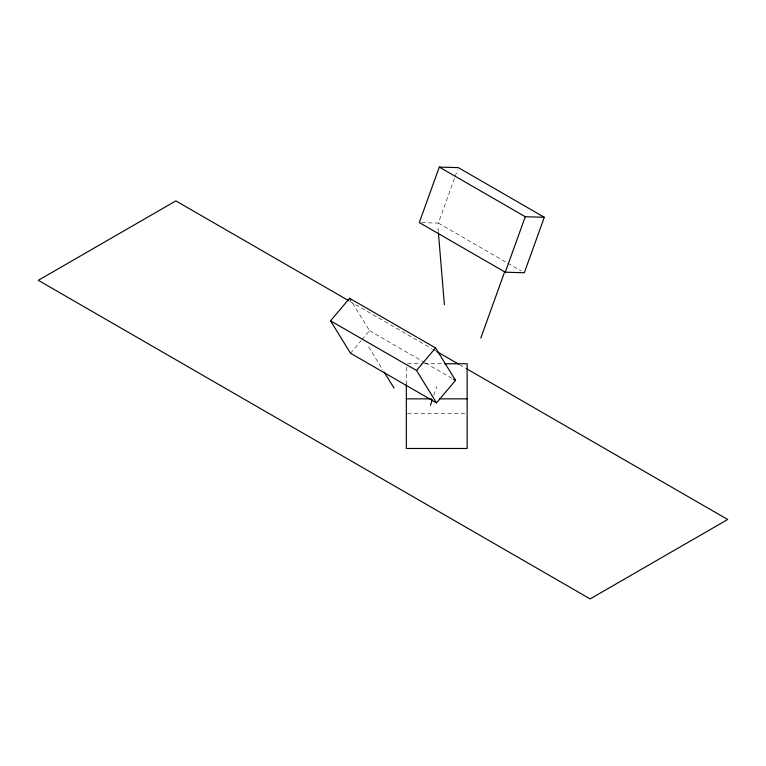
<?xml version="1.0" encoding="UTF-8"?>
<svg xmlns="http://www.w3.org/2000/svg" width="766" height="766" viewBox="0 0 766 766"><rect width="100%" height="100%" fill="white"/><g stroke="black" fill="none" stroke-linecap="round" stroke-linejoin="round"><path stroke-width="0.57" stroke-dasharray="3.83 2.87" d="M433.824 395.266L436.821 386.303M421.693 222.638L438.344 223.117L454.726 177.626M455.128 176.515L457.522 169.851M350.531 353.241L361.188 340.621M361.945 339.721L369.557 330.711L351.45 301.344M407.531 363.745L423.033 363.745M424.22 363.745L443.294 363.745M407.531 413.381L464.751 413.381M438.344 223.117L506.709 262.594M507.743 263.188L521.206 270.963M349.803 301.316L431.593 348.54M432.627 349.133L435.73 350.933M459.543 364.683L465.757 368.264M369.557 330.711L424.46 362.414M425.494 363.007L453.462 379.16M368.637 346.941L382.876 370.035M438.028 228.153L438.315 231.696M406.344 367.249L406.344 383.833"/><path stroke-width="1.15" d="M430.454 405.358L432.33 399.747M439.291 167.084L419.308 222.571L505.282 272.208L524.317 272.753L544.3 217.276L458.327 167.63L439.291 167.084L525.265 216.721L544.3 217.276M480.828 337.988L504.593 271.997M505.282 272.208L525.265 216.721M330.548 320.83L349.574 298.3L435.557 347.936L455.54 380.348L436.505 402.878L350.531 353.241L330.548 320.83L416.522 370.466L436.505 402.878M416.522 370.466L435.557 347.936M444.491 363.745L467.136 363.745L467.136 448.483L406.344 448.483L406.344 384.8M406.344 398.847L431.373 398.847M439.722 398.847L467.136 398.847M348.76 300.722L175.864 200.893L38.3 280.318L590.136 598.916L727.7 519.492L466.791 368.867M436.773 351.527L458.508 364.08M453.462 379.16L455.54 380.348M349.574 298.3L350.828 300.329M384.12 372.037L394.021 388.103M438.42 232.874L444.385 304.791"/></g></svg>
